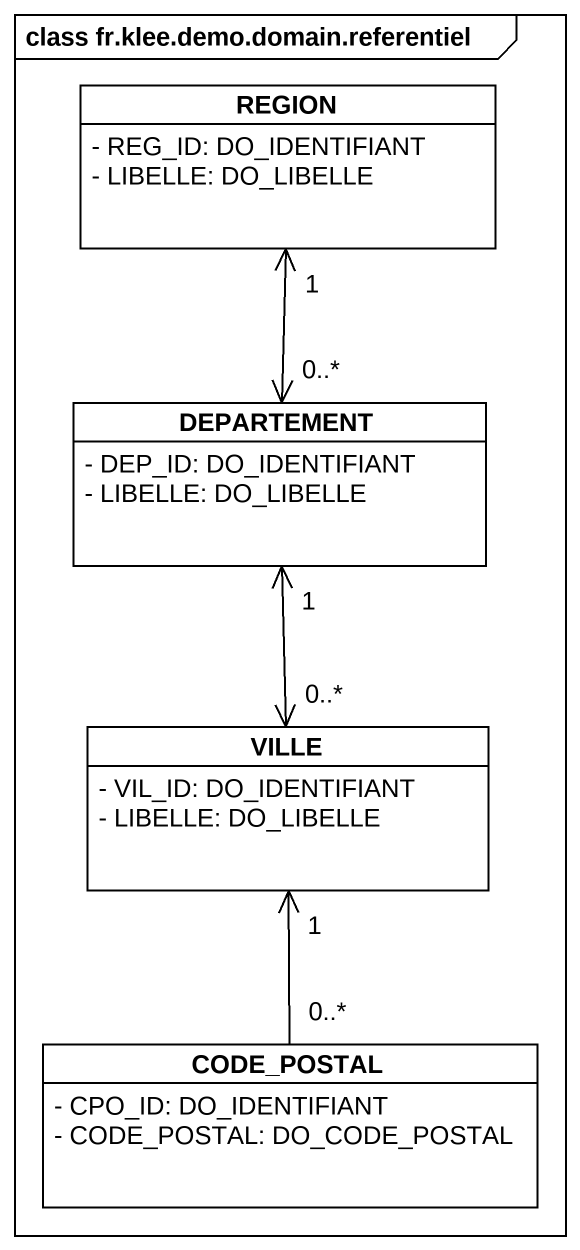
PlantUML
@startuml
mainframe class fr.klee.demo.domain.referentiel
hide circle
hide empty members
skinparam classAttributeIconSize 0
class REGION {
  - REG_ID: DO_IDENTIFIANT
  - LIBELLE: DO_LIBELLE
}
class DEPARTEMENT {
  - DEP_ID: DO_IDENTIFIANT
  - LIBELLE: DO_LIBELLE
}
class VILLE {
  - VIL_ID: DO_IDENTIFIANT
  - LIBELLE: DO_LIBELLE
}
class CODE_POSTAL {
  - CPO_ID: DO_IDENTIFIANT
  - CODE_POSTAL: DO_CODE_POSTAL
}
REGION "1" <--> "0..*" DEPARTEMENT
DEPARTEMENT "1" <--> "0..*" VILLE
CODE_POSTAL "0..*" -up-> "1" VILLE
@enduml
